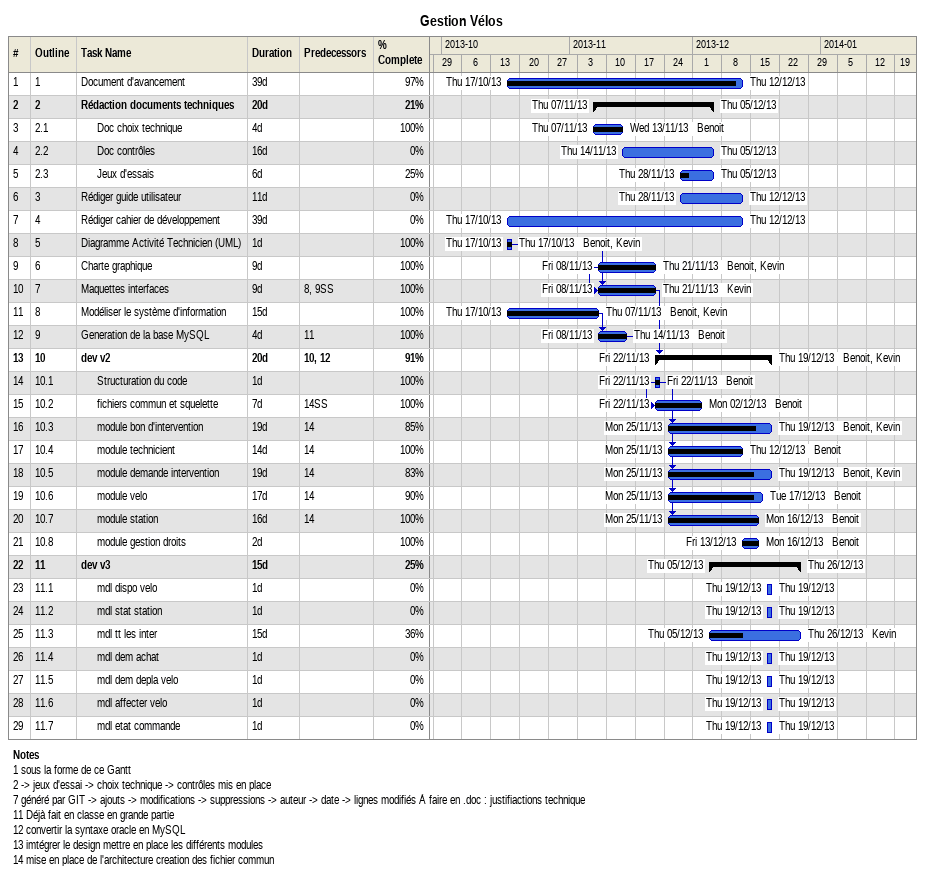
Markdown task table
Gestion Vélos

| ID | WBS | Task | Duration | Start | Finish | Predecessors | Resources | % complete |
|---|---|---|---|---|---|---|---|---|
| 1 | 1 | Document d'avancement | 39d | 2013-10-17 | 2013-12-12 |  |  | 97 |
| 2 | 2 | **Rédaction documents techniques** | 20d | 2013-11-07 | 2013-12-05 |  |  | 21 |
| 3 | 2.1 | Doc choix technique | 4d | 2013-11-07 | 2013-11-13 |  | Benoit | 100 |
| 4 | 2.2 | Doc contrôles | 16d | 2013-11-14 | 2013-12-05 |  |  | 0 |
| 5 | 2.3 | Jeux d'essais | 6d | 2013-11-28 | 2013-12-05 |  |  | 25 |
| 6 | 3 | Rédiger guide utilisateur | 11d | 2013-11-28 | 2013-12-12 |  |  | 0 |
| 7 | 4 | Rédiger cahier de développement | 39d | 2013-10-17 | 2013-12-12 |  |  | 0 |
| 8 | 5 | Diagramme Activité Technicien (UML) | 1d | 2013-10-17 | 2013-10-17 |  | Benoit, Kevin | 100 |
| 9 | 6 | Charte graphique | 9d | 2013-11-08 | 2013-11-21 |  | Benoit, Kevin | 100 |
| 10 | 7 | Maquettes interfaces | 9d | 2013-11-08 | 2013-11-21 | 8, 9SS | Kevin | 100 |
| 11 | 8 | Modéliser le système d'information | 15d | 2013-10-17 | 2013-11-07 |  | Benoit, Kevin | 100 |
| 12 | 9 | Generation de la base MySQL | 4d | 2013-11-08 | 2013-11-14 | 11 | Benoit | 100 |
| 13 | 10 | **dev v2** | 20d | 2013-11-22 | 2013-12-19 | 10, 12 | Benoit, Kevin | 91 |
| 14 | 10.1 | Structuration du code | 1d | 2013-11-22 | 2013-11-22 |  | Benoit | 100 |
| 15 | 10.2 | fichiers commun et squelette | 7d | 2013-11-22 | 2013-12-02 | 14SS | Benoit | 100 |
| 16 | 10.3 | module bon d'intervention | 19d | 2013-11-25 | 2013-12-19 | 14 | Benoit, Kevin | 85 |
| 17 | 10.4 | module technicient | 14d | 2013-11-25 | 2013-12-12 | 14 | Benoit | 100 |
| 18 | 10.5 | module demande intervention | 19d | 2013-11-25 | 2013-12-19 | 14 | Benoit, Kevin | 83 |
| 19 | 10.6 | module velo | 17d | 2013-11-25 | 2013-12-17 | 14 | Benoit | 90 |
| 20 | 10.7 | module station | 16d | 2013-11-25 | 2013-12-16 | 14 | Benoit | 100 |
| 21 | 10.8 | module gestion droits | 2d | 2013-12-13 | 2013-12-16 |  | Benoit | 100 |
| 22 | 11 | **dev v3** | 15d | 2013-12-05 | 2013-12-26 |  |  | 25 |
| 23 | 11.1 | mdl dispo velo | 1d | 2013-12-19 | 2013-12-19 |  |  | 0 |
| 24 | 11.2 | mdl stat station | 1d | 2013-12-19 | 2013-12-19 |  |  | 0 |
| 25 | 11.3 | mdl tt les inter | 15d | 2013-12-05 | 2013-12-26 |  | Kevin | 36 |
| 26 | 11.4 | mdl dem achat | 1d | 2013-12-19 | 2013-12-19 |  |  | 0 |
| 27 | 11.5 | mdl dem depla velo | 1d | 2013-12-19 | 2013-12-19 |  |  | 0 |
| 28 | 11.6 | mdl affecter velo | 1d | 2013-12-19 | 2013-12-19 |  |  | 0 |
| 29 | 11.7 | mdl etat commande | 1d | 2013-12-19 | 2013-12-19 |  |  | 0 |

Notes
- 1: sous la forme de ce Gantt
- 2: -> jeux d'essai -> choix technique -> contrôles mis en place
- 7: généré par GIT -> ajouts -> modifications -> suppressions -> auteur -> date -> lignes modifiés À faire en .doc : justifiactions technique
- 11: Déjà fait en classe en grande partie
- 12: convertir la syntaxe oracle en MySQL
- 13: imtégrer le design mettre en place les différents modules
- 14: mise en place de l'architecture creation des fichier commun
